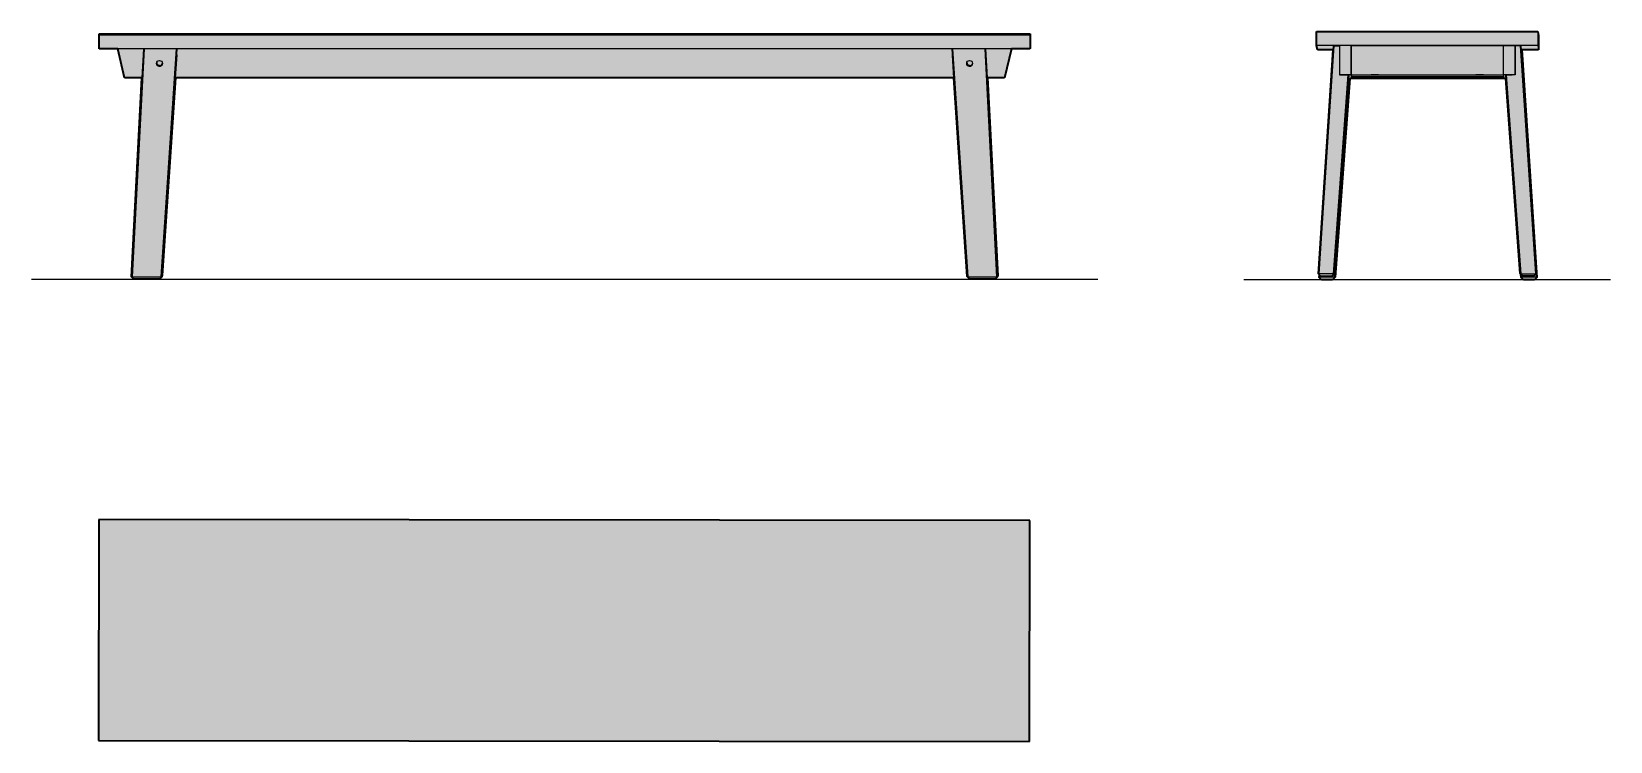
# Model space of a CAD drawing. Header units: millimetres. Extents: x 0 to 2714, y -795 to 426.
import ezdxf

# ---------------------------------------------------------------- set-up
doc = ezdxf.new("R2010")
doc.units = ezdxf.units.MM
doc.linetypes.add('Dots', pattern=[1, 0, -1])
doc.layers.add('Blocks', color=7, linetype='Continuous')
doc.layers.add('Blocks$Fill', color=7, linetype='Continuous', true_color=0xffffff)
for name, color, linetype, lineweight, true_color in [('Blocks$Inner', 7, 'Continuous', 25, 0x007f00), ('Blocks$Outline', 7, 'Continuous', 35, 0xff3f3f), ('Groud', 7, 'Dots', 25, 0x243775)]:
    doc.layers.add(name, color=color, linetype=linetype, lineweight=lineweight, true_color=true_color)

# ---------------------------------------------------------------- blocks, each defined once
blk = doc.blocks.new('Slice Bench Top')
at = {"layer": 'Blocks$Fill'}
blk.add_hatch(color=256, dxfattribs=at).paths.add_polyline_path([(0.2, 190), (-1599.8, 191.6), (-1600.2, -188.4), (-0.2, -190)], flags=0)
at = {"layer": 'Blocks$Inner', "linetype": 'ByBlock'}
blk.add_line((0.2, 190), (-1599.8, 191.6), dxfattribs=at)
blk.add_lwpolyline([(0.3, 190.1), (-1599.7, 191.7), (-1599.8, 191.6), (-1600.2, -188.4), (-0.2, -190), (-0.1, -189.9), (0.3, 190.1), (0.2, 190), (-0.2, -190)], dxfattribs=at)
at = {"layer": 'Blocks$Outline'}
for points in [[(-1599.8, 191.6), (-1600.2, -188.4)], [(0.2, 190), (-1599.8, 191.6)], [(-0.2, -190), (0.2, 190)], [(-1600.2, -188.4), (-0.2, -190)]]:
    blk.add_lwpolyline(points, dxfattribs=at)
blk = doc.blocks.new('Slice Bench End')
at = {"layer": 'Blocks$Fill', "extrusion": (0, 0, -1)}
blk.add_hatch(color=256, dxfattribs=at).paths.add_polyline_path([(130.3, -0.2), (149.3, -0.2), (152.9, 3.3), (153.7, 4.1), (153.7, 4.3), (154.1, 9.6), (154.5, 9.9), (155, 10.5), (155.1, 10.7), (179.8, 345.7), (182.5, 345.7), (182.6, 346), (444.5, 346), (444.5, 345.7), (448.2, 345.7), (473.4, 4.1), (474.2, 3.3), (477.7, -0.2), (496.7, -0.2), (500, 3.1), (500.5, 3.5), (500.5, 3.8), (500.2, 8.3), (501.6, 9.7), (501.8, 9.9), (501.9, 10.2), (476.4, 395.5), (503.5, 395.5), (505, 402.7), (505, 426.7), (125, 426.7), (123.5, 419.5), (123.5, 395.5), (152.5, 395.5), (126.6, 3.5), (127, 3.1)], flags=0)
at = {"layer": 'Blocks$Inner', "linetype": 'ByBlock'}
for p, q in [((-164, 352.5), (-164, 402.5)), ((-152.6, 396.1), (-153.5, 396.1)), ((-474.5, 4.3), (-449.3, 346.1)), ((-446, 352.5), (-444.5, 345.7)), ((-445.9, 352.2), (-183.9, 352.2)), ((-445.2, 349.1), (-183.2, 349.1)), ((-444.6, 346), (-182.6, 346)), ((-501.4, 9.7), (-500.9, 10.2)), ((-500.5, 3.8), (-500.2, 8.3)), ((-498.1, 6.4), (-479.1, 6.4)), ((-473.4, 4.3), (-474, 3.8)), ((-131.7, 6.4), (-150.7, 6.4)), ((-127.7, 4.3), (-126.9, 3.5))]:
    blk.add_line(p, q, dxfattribs=at)
for points in [[(-476.4, 395.5), (-503.5, 395.5), (-505, 402.7), (-505, 426.7), (-125, 426.7), (-125, 402.7), (-505, 402.7)], [(-123.5, 395.5), (-123.5, 419.5), (-125, 426.7)], [(-446, 402.5), (-466, 402.5), (-466, 352.5), (-465.9, 352.3), (-455.9, 352.3), (-450.6, 352.3), (-449.6, 352.3), (-449.6, 352.1), (-474.8, 10.5), (-475.3, 9.9), (-479.1, 6.2), (-498.1, 6.2), (-501.6, 9.7), (-501.8, 9.9), (-501.9, 10.2), (-475.9, 402.3), (-474.9, 402.3), (-466, 402.3)], [(-475.9, 10.2), (-500.9, 10.2), (-474.9, 402.3)], [(-184, 402.2), (-445.9, 402.2), (-446, 402.5), (-446, 352.5), (-466, 352.5)], [(-445.9, 402.2), (-445.9, 352.2), (-183.9, 352.2)], [(-179.8, 345.7), (-182.5, 345.7), (-184, 352.5), (-184, 402.5), (-164, 402.5), (-163.9, 402.3), (-163.9, 352.3), (-173.9, 352.3), (-179.2, 352.3), (-180.2, 352.3), (-155.1, 10.7), (-155, 10.5), (-154.5, 9.9), (-150.7, 6.2), (-131.7, 6.2), (-128.2, 9.7), (-128, 9.9), (-153.9, 402.1), (-153.9, 402.3), (-154.9, 402.3), (-163.9, 402.3)], [(-154.9, 402.3), (-129, 10.2), (-128.4, 9.7)], [(-126.6, 3.5), (-152.5, 395.9), (-152.6, 396.1), (-126.6, 3.8), (-126.6, 3.5), (-127, 3.1), (-130.3, -0.2), (-149.3, -0.2), (-152.9, 3.3), (-153.7, 4.1), (-153.7, 4.3), (-154.1, 9.6)], [(-153.9, 402.3), (-128, 10.2), (-128, 9.9)], [(-125, 402.7), (-123.5, 395.5), (-152.5, 395.5)], [(-496.7, -0.2), (-496.8, 0), (-500.3, 3.5), (-500.5, 3.8), (-500.5, 3.5), (-500, 3.1), (-496.7, -0.2), (-477.7, -0.2), (-474.2, 3.3), (-473.4, 4.1), (-473.4, 4.3), (-448.3, 346.1)], [(-475.6, 9.9), (-475.9, 10.2), (-450.6, 352.3)], [(-474.8, 10.5), (-474.8, 10.7), (-449.6, 352.3)], [(-450, 346.1), (-449.3, 346.1), (-448.3, 346.1), (-448.2, 345.9), (-473.4, 4.1)], [(-450, 346.5), (-449.8, 346.5), (-449.7, 346.5), (-450, 346.5)], [(-444.5, 346), (-444.5, 345.7), (-448.2, 345.7)], [(-445.2, 352.2), (-445.2, 349.1), (-183.2, 349.1)], [(-444.6, 349.1), (-444.6, 346), (-182.6, 346)], [(-163.9, 352.3), (-164, 352.5), (-184, 352.5)], [(-179.2, 352.3), (-154, 10.2), (-129, 10.2)], [(-498.1, 6.2), (-498.1, 6.4), (-501.4, 9.7), (-501.9, 10.2)], [(-500.3, 3.5), (-499.5, 4.3), (-499.3, 7.4)], [(-477.8, 0), (-474, 3.8), (-474.5, 4.3), (-499.5, 4.3)], [(-477.7, -0.2), (-477.8, 0), (-496.8, 0)], [(-479.1, 6.2), (-479.1, 6.4), (-475.6, 9.9), (-474.8, 10.7)], [(-154, 10.2), (-154.3, 10), (-155.1, 10.7)], [(-154.3, 10), (-150.7, 6.4), (-150.7, 6.2)], [(-153.7, 4.3), (-153.1, 3.8), (-149.4, 0), (-149.3, -0.2)], [(-153.1, 3.8), (-152.7, 4.3), (-153, 8.5)], [(-128, 9.9), (-127.7, 4.3), (-152.7, 4.3)], [(-149.4, 0), (-130.4, 0), (-130.3, -0.2)], [(-128, 10.2), (-128.4, 9.7), (-131.7, 6.4), (-131.7, 6.2)], [(-126.6, 3.8), (-126.9, 3.5), (-130.4, 0)]]:
    blk.add_lwpolyline(points, dxfattribs=at)
for points in [[(-152.6, 382.2), (-152.6, 382.1), (-152.6, 381.9), (-152.5, 381.5), (-152.5, 381), (-152.5, 380.4), (-152.4, 379.7), (-152.4, 378.9), (-152.3, 378), (-152.2, 377.2), (-152.2, 376.3), (-152.1, 375.5), (-152.1, 374.7), (-152, 374), (-152, 373.4), (-152, 372.9), (-151.9, 372.5), (-151.9, 372.3), (-151.9, 372.2), (-151.9, 372.3), (-151.9, 372.5), (-152, 372.9), (-152, 373.4), (-152, 374), (-152.1, 374.7), (-152.1, 375.5), (-152.2, 376.3), (-152.2, 377.2), (-152.3, 378.1), (-152.4, 378.9), (-152.4, 379.7), (-152.5, 380.4), (-152.5, 381), (-152.5, 381.5), (-152.6, 381.9), (-152.6, 382.1)], [(-151.2, 376), (-151.2, 375.9), (-151.2, 375.7), (-151.2, 375.3), (-151.2, 374.8), (-151.1, 374.2), (-151.1, 373.5), (-151, 372.7), (-151, 371.8), (-150.9, 371), (-150.9, 370.1), (-150.8, 369.3), (-150.7, 368.5), (-150.7, 367.8), (-150.7, 367.2), (-150.6, 366.7), (-150.6, 366.3), (-150.6, 366.1), (-150.6, 366), (-150.6, 366.1), (-150.6, 366.3), (-150.6, 366.7), (-150.7, 367.2), (-150.7, 367.8), (-150.8, 368.5), (-150.8, 369.3), (-150.9, 370.2), (-150.9, 371), (-151, 371.9), (-151, 372.7), (-151.1, 373.5), (-151.1, 374.2), (-151.2, 374.8), (-151.2, 375.3), (-151.2, 375.7), (-151.2, 375.9)], [(-460.9, 352.4), (-460.8, 352.4), (-460.2, 352.4), (-459.4, 352.4), (-458.2, 352.4), (-457, 352.4), (-455.6, 352.4), (-454.3, 352.4), (-453.1, 352.4), (-452.1, 352.4), (-451.4, 352.4), (-451, 352.4), (-451, 352.4), (-451.3, 352.4), (-452.1, 352.4), (-453.1, 352.4), (-454.3, 352.4), (-455.6, 352.4), (-457, 352.4), (-458.2, 352.4), (-459.3, 352.4), (-460.2, 352.4), (-460.8, 352.4)], [(-404.9, 352.2), (-406.4, 352.2), (-407.8, 352.2), (-409.1, 352.2), (-410.1, 352.2), (-410.9, 352.2), (-411.3, 352.2), (-411.4, 352.2), (-411.1, 352.2), (-410.5, 352.2), (-409.6, 352.2), (-408.5, 352.2), (-407.1, 352.2), (-405.7, 352.2), (-404.1, 352.2), (-402.7, 352.2), (-401.3, 352.2), (-400.2, 352.2), (-399.3, 352.2), (-398.7, 352.2), (-398.4, 352.2), (-398.5, 352.2), (-398.9, 352.2), (-399.7, 352.2), (-400.7, 352.2), (-402, 352.2), (-403.4, 352.2)], [(-403.6, 346), (-405.1, 346), (-406.5, 346), (-407.7, 346), (-408.8, 346), (-409.5, 346), (-410, 346), (-410.1, 346), (-409.8, 346), (-409.2, 346), (-408.3, 346), (-407.1, 346), (-405.8, 346), (-404.3, 346), (-402.8, 346), (-401.4, 346), (-400, 346), (-398.8, 346), (-397.9, 346), (-397.3, 346), (-397.1, 346), (-397.2, 346), (-397.6, 346), (-398.4, 346), (-399.4, 346), (-400.6, 346), (-402.1, 346)], [(-224.9, 352.2), (-226.4, 352.2), (-227.8, 352.2), (-229.1, 352.2), (-230.1, 352.2), (-230.9, 352.2), (-231.3, 352.2), (-231.4, 352.2), (-231.1, 352.2), (-230.5, 352.2), (-229.6, 352.2), (-228.5, 352.2), (-227.1, 352.2), (-225.7, 352.2), (-224.1, 352.2), (-222.7, 352.2), (-221.3, 352.2), (-220.2, 352.2), (-219.3, 352.2), (-218.7, 352.2), (-218.4, 352.2), (-218.5, 352.2), (-218.9, 352.2), (-219.7, 352.2), (-220.7, 352.2), (-222, 352.2), (-223.4, 352.2)], [(-223.6, 346), (-225.1, 346), (-226.5, 346), (-227.7, 346), (-228.8, 346), (-229.5, 346), (-230, 346), (-230.1, 346), (-229.8, 346), (-229.2, 346), (-228.3, 346), (-227.1, 346), (-225.8, 346), (-224.3, 346), (-222.8, 346), (-221.4, 346), (-220, 346), (-218.8, 346), (-217.9, 346), (-217.3, 346), (-217.1, 346), (-217.2, 346), (-217.6, 346), (-218.4, 346), (-219.4, 346), (-220.6, 346), (-222.1, 346)], [(-168.9, 352.4), (-169.1, 352.4), (-169.7, 352.4), (-170.5, 352.4), (-171.6, 352.4), (-172.9, 352.4), (-174.3, 352.4), (-175.6, 352.4), (-176.8, 352.4), (-177.8, 352.4), (-178.5, 352.4), (-178.9, 352.4), (-178.9, 352.4), (-178.5, 352.4), (-177.8, 352.4), (-176.8, 352.4), (-175.6, 352.4), (-174.3, 352.4), (-172.9, 352.4), (-171.6, 352.4), (-170.5, 352.4), (-169.7, 352.4), (-169.1, 352.4)]]:
    blk.add_lwpolyline(points, close=True, dxfattribs=at)
at = {"layer": 'Blocks$Outline'}
for points in [[(-505, 402.7), (-505, 426.7)], [(-505, 426.7), (-125, 426.7)], [(-125, 426.7), (-123.5, 419.5)], [(-123.5, 419.5), (-123.5, 395.5)], [(-503.5, 395.5), (-505, 402.7)], [(-476.4, 395.5), (-503.5, 395.5)], [(-501.9, 10.2), (-476.4, 395.5)], [(-123.5, 395.5), (-152.5, 395.5)], [(-152.5, 395.5), (-126.6, 3.5)], [(-448.2, 345.7), (-473.4, 4.1)], [(-444.5, 345.7), (-448.2, 345.7)], [(-182.6, 346), (-444.5, 346)], [(-444.5, 346), (-444.5, 345.7)], [(-182.5, 345.7), (-182.6, 346)], [(-179.8, 345.7), (-182.5, 345.7)], [(-155.1, 10.7), (-179.8, 345.7)], [(-501.8, 9.9), (-501.9, 10.2)], [(-501.6, 9.7), (-501.8, 9.9)], [(-500.2, 8.3), (-501.6, 9.7)], [(-500.5, 3.8), (-500.2, 8.3)], [(-500.5, 3.5), (-500.5, 3.8)], [(-500, 3.1), (-500.5, 3.5)], [(-496.7, -0.2), (-500, 3.1)], [(-474.2, 3.3), (-477.7, -0.2)], [(-473.4, 4.1), (-474.2, 3.3)], [(-155, 10.5), (-155.1, 10.7)], [(-154.5, 9.9), (-155, 10.5)], [(-154.1, 9.6), (-154.5, 9.9)], [(-153.7, 4.3), (-154.1, 9.6)], [(-153.7, 4.1), (-153.7, 4.3)], [(-152.9, 3.3), (-153.7, 4.1)], [(-149.3, -0.2), (-152.9, 3.3)], [(-127, 3.1), (-130.3, -0.2)], [(-126.6, 3.5), (-127, 3.1)], [(-477.7, -0.2), (-496.7, -0.2)], [(-130.3, -0.2), (-149.3, -0.2)]]:
    blk.add_lwpolyline(points, dxfattribs=at)
blk = doc.blocks.new('Slice Bench Side')
at = {"layer": 'Blocks$Fill', "extrusion": (0, 0, -1)}
blk.add_hatch(color=256, dxfattribs=at).paths.add_polyline_path([(176.3, 0), (220.3, 0), (223.8, 3.5), (224.6, 4.3), (247.7, 346.2), (248.2, 346.2), (248.3, 346.1), (1585.3, 346.1), (1585.3, 346.2), (1585.7, 346.2), (1608.7, 6), (1608.7, 5.9), (1608.9, 5.7), (1609, 4.4), (1609.1, 4.3), (1609.8, 3.5), (1613.3, 0), (1657.3, 0), (1660.7, 3.3), (1661.1, 3.8), (1643.2, 346.2), (1643.4, 346.2), (1643.4, 346.1), (1673.2, 346.1), (1684.8, 396), (1716.8, 396), (1716.8, 420), (1716.5, 421.7), (116.5, 421.7), (116.5, 397.7), (116.8, 396), (148.8, 396), (160.3, 346.1), (190, 346.1), (172.1, 5.5), (172.2, 5.4), (172.4, 5.2), (172.5, 5), (172.5, 3.9), (172.5, 3.8), (173, 3.3)], flags=0)
at = {"layer": 'Blocks$Inner', "linetype": 'ByBlock'}
for p, q in [((-1640.8, 396), (-1643.4, 346.1)), ((-1617.9, 372.3), (-1618, 371.4)), ((-225.4, 372.3), (-225.5, 371.4)), ((-1643.2, 346.2), (-1643.4, 346.2)), ((-1585.3, 346.2), (-1585.9, 346.2)), ((-1585.3, 346.2), (-1585.9, 346.2)), ((-247.7, 346.2), (-248.3, 346.2)), ((-190.2, 346.2), (-190.4, 346.2)), ((-190.2, 346.2), (-190.4, 346.2)), ((-1660.1, 3.7), (-1660.7, 3.3)), ((-1609.8, 3.5), (-1610.1, 3.7)), ((-223.6, 3.7), (-223.8, 3.5)), ((-173, 3.3), (-173.5, 3.7)), ((-172.4, 5.2), (-172.5, 5))]:
    blk.add_line(p, q, dxfattribs=at)
for points in [[(-116.8, 420), (-116.5, 421.7), (-1716.5, 421.7), (-1716.8, 420)], [(-116.5, 421.7), (-116.5, 397.7), (-116.8, 396)], [(-1643.2, 346.2), (-1643.4, 346.2), (-1643.4, 346.1), (-1673.2, 346.1), (-1684.8, 396)], [(-1640.6, 396), (-1661.1, 3.8), (-1660.7, 3.3), (-1657.3, 0), (-1613.3, 0), (-1609.8, 3.5), (-1609.1, 4.3), (-1582.6, 396)], [(-1639.6, 396), (-1660.1, 3.7), (-1610.1, 3.7), (-1583.6, 396)], [(-1583.3, 385.8), (-1585.9, 346.2), (-1585.9, 346.2), (-1585.9, 346.2)], [(-250.3, 385.4), (-248.3, 346.1), (-1585.3, 346.1), (-1583.2, 386.3)], [(-251, 396), (-224.6, 4.3), (-223.8, 3.5), (-220.3, 0), (-176.3, 0), (-173, 3.3), (-172.5, 3.8), (-193, 396)], [(-250, 396), (-223.6, 3.7), (-173.5, 3.7), (-194, 396)], [(-193, 396), (-190.4, 346.2), (-190.4, 346.2), (-190.4, 346.2)], [(-148.8, 396), (-160.3, 346.1), (-190.2, 346.1), (-192.8, 396)], [(-1609.1, 4.3), (-1609, 4.4), (-1585.9, 346.2)], [(-1608.9, 5.7), (-1608.7, 5.9), (-1585.8, 346.2)], [(-1585.7, 346.2), (-1608.7, 6), (-1608.7, 5.9)], [(-247.7, 346.2), (-248.2, 346.2), (-248.3, 346.1)], [(-190.4, 346.2), (-172.5, 3.9), (-172.5, 3.8)], [(-190.1, 346.1), (-172.2, 5.4), (-172.4, 5.2), (-172.5, 5.3)], [(-190, 346.1), (-172.1, 5.5), (-172.2, 5.4)]]:
    blk.add_lwpolyline(points, dxfattribs=at)
blk.add_lwpolyline([(-1716.8, 420), (-116.8, 420), (-116.8, 396), (-1716.8, 396)], close=True, dxfattribs=at)
for centre in [(-1613.1, 371.1), (-220.5, 371.1)]:
    blk.add_circle(centre, 5, dxfattribs=at)
for centre, start, end in [((-1613.1, 371.2), 168.3047, 348.3036), ((-1613, 371.2), 171.2201, 270.0003), ((-1612.8, 372.6), 177.2847, 340.2027), ((-1613, 371.2), 269.9997, 345.4625), ((-220.5, 371.2), 169.0643, 270.0003), ((-220.5, 371.2), 168.3046, 348.3037), ((-220.2, 372.6), 176.4096, 340.2024), ((-220.5, 371.2), 269.9997, 348.0297)]:
    blk.add_arc(centre, 5, start, end, dxfattribs=at)
for points, knots in [([(-1617.8, 372.8), (-1617.8, 372.6), (-1617.9, 372), (-1617.7, 370.8), (-1617.1, 369.4), (-1616, 368.3), (-1614.7, 367.5), (-1613.3, 367.2), (-1611.8, 367.3), (-1610.5, 367.7), (-1609.4, 368.6), (-1608.5, 369.5), (-1608.3, 370.3), (-1608.2, 370.5)], [0, 0, 0, 0, 0.037785, 0.128373, 0.238786, 0.352129, 0.460394, 0.55227, 0.644349, 0.732615, 0.830247, 0.947617, 1, 1, 1, 1]), ([(-225.2, 372.8), (-225.3, 372.6), (-225.3, 372), (-225.1, 370.8), (-224.5, 369.4), (-223.5, 368.3), (-222.2, 367.5), (-220.7, 367.2), (-219.3, 367.3), (-218, 367.7), (-216.8, 368.6), (-215.9, 369.6), (-215.6, 370.5), (-215.5, 370.8)], [0, 0, 0, 0, 0.036917, 0.125426, 0.233304, 0.344045, 0.449824, 0.53959, 0.629556, 0.715796, 0.811186, 0.925862, 1, 1, 1, 1])]:
    blk.add_open_spline(points, degree=3, knots=knots, dxfattribs=at)
at = {"layer": 'Blocks$Outline'}
for points in [[(-1716.8, 420), (-1716.5, 421.7)], [(-1716.8, 396), (-1716.8, 420)], [(-1716.5, 421.7), (-116.5, 421.7)], [(-116.5, 421.7), (-116.5, 397.7)], [(-1684.8, 396), (-1716.8, 396)], [(-1673.2, 346.1), (-1684.8, 396)], [(-148.8, 396), (-160.3, 346.1)], [(-116.8, 396), (-148.8, 396)], [(-116.5, 397.7), (-116.8, 396)], [(-1643.4, 346.1), (-1673.2, 346.1)], [(-1661.1, 3.8), (-1643.2, 346.2)], [(-1643.2, 346.2), (-1643.4, 346.2)], [(-1643.4, 346.2), (-1643.4, 346.1)], [(-1585.7, 346.2), (-1608.7, 6)], [(-1585.3, 346.2), (-1585.7, 346.2)], [(-1585.3, 346.1), (-1585.3, 346.2)], [(-248.3, 346.1), (-1585.3, 346.1)], [(-248.2, 346.2), (-248.3, 346.1)], [(-247.7, 346.2), (-248.2, 346.2)], [(-224.6, 4.3), (-247.7, 346.2)], [(-160.3, 346.1), (-190, 346.1)], [(-190, 346.1), (-172.1, 5.5)], [(-1660.7, 3.3), (-1661.1, 3.8)], [(-1657.3, 0), (-1660.7, 3.3)], [(-1613.3, 0), (-1657.3, 0)], [(-1609.8, 3.5), (-1613.3, 0)], [(-1609.1, 4.3), (-1609.8, 3.5)], [(-1609, 4.4), (-1609.1, 4.3)], [(-1608.9, 5.7), (-1609, 4.4)], [(-1608.7, 5.9), (-1608.9, 5.7)], [(-1608.7, 6), (-1608.7, 5.9)], [(-223.8, 3.5), (-224.6, 4.3)], [(-220.3, 0), (-223.8, 3.5)], [(-176.3, 0), (-220.3, 0)], [(-173, 3.3), (-176.3, 0)], [(-172.5, 3.8), (-173, 3.3)], [(-172.4, 5.2), (-172.5, 5)], [(-172.5, 5), (-172.5, 3.9)], [(-172.5, 3.9), (-172.5, 3.8)], [(-172.2, 5.4), (-172.4, 5.2)], [(-172.1, 5.5), (-172.2, 5.4)]]:
    blk.add_lwpolyline(points, dxfattribs=at)

msp = doc.modelspace()

# ---------------------------------------------------------------- linework, layer by layer
at = {"layer": 'Groud', "linetype": 'ByBlock'}
for points in [[(0, 0), (1832.9, 0)], [(2083.9, -0.9), (2713.9, -0.9)]]:
    msp.add_lwpolyline(points, dxfattribs=at)

# ---------------------------------------------------------------- block references
at = {"layer": 'Blocks'}
for name, p in [('Slice Bench Side', (1832.9, 0)), ('Slice Bench End', (2713.9, -0.9)), ('Slice Bench Top', (1715.5, -605.2))]:
    msp.add_blockref(name, p, dxfattribs=at)

doc.saveas('drawing.dxf')
